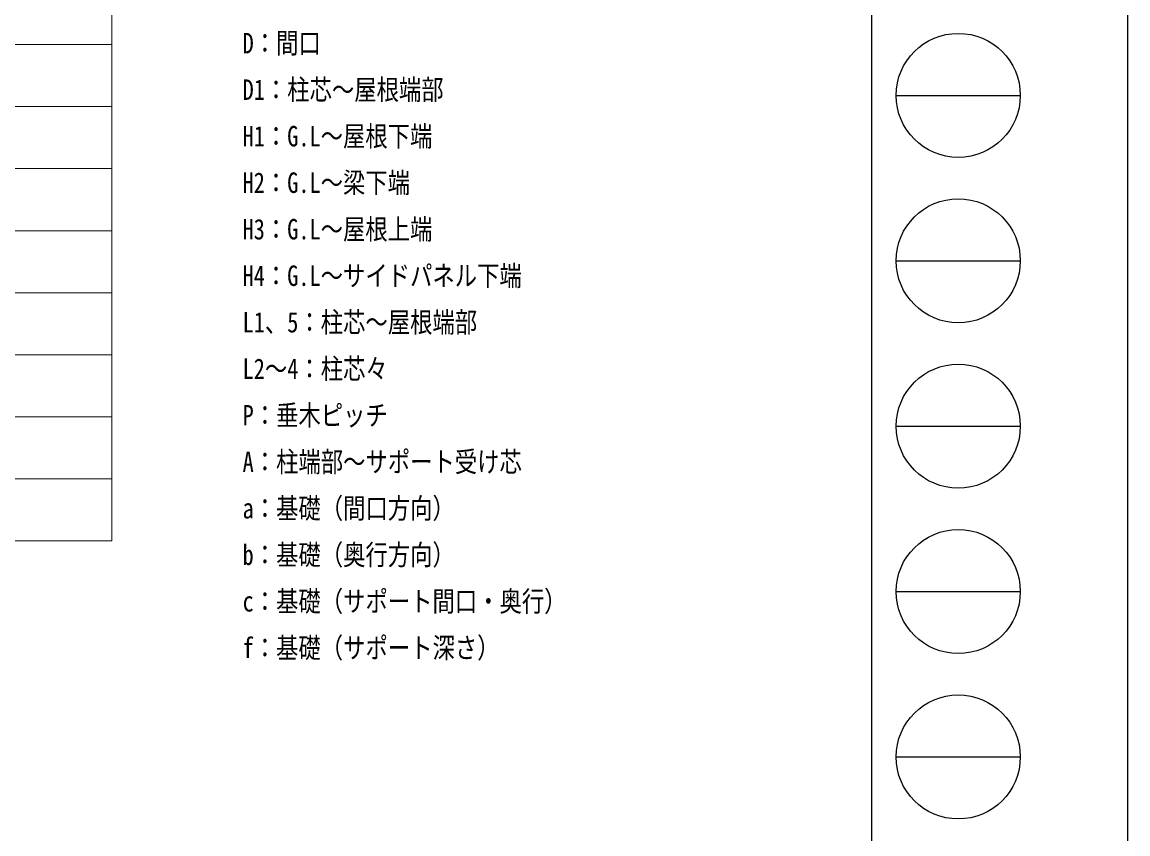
# Model space of a CAD drawing. Units: millimetres, scale not verified. Extents: x -16820 to 16820, y -11880 to 11880.
# Drawn here: x 11476 to 16820, y -8572 to -4645 of the extents above; entities that cross this region are included whole.
import ezdxf
from ezdxf.enums import TextEntityAlignment as Align

# ---------------------------------------------------------------- set-up
doc = ezdxf.new("R2010")
doc.units = ezdxf.units.MM
doc.header["$LTSCALE"] = 40
doc.layers.add('0-1_TABLE1', color=7, linetype='Continuous', lineweight=18)
doc.layers.add('0-2_USER1', color=3, linetype='Continuous')
doc.layers.add('0-7_YKK_ZWAK', color=7, linetype='Continuous')
doc.styles.add('ＭＳ ゴシック', font='')
doc.styles.get('ＭＳ ゴシック').set_extended_font_data('MS Gothic')

msp = doc.modelspace()

# ---------------------------------------------------------------- linework, layer by layer
at = {"layer": '0-1_TABLE1'}
for p, q in [((11909.7, -2891.28), (11909.7, -7154.28)), ((6409.7, -4754.28), (11909.7, -4754.28)), ((6409.7, -5054.28), (11909.7, -5054.28)), ((6409.7, -5354.28), (11909.7, -5354.28)), ((6409.7, -5654.28), (11909.7, -5654.28)), ((6409.7, -5954.28), (11909.7, -5954.28)), ((6409.7, -6254.28), (11909.7, -6254.28)), ((6409.7, -6554.28), (11909.7, -6554.28)), ((6409.7, -6854.28), (11909.7, -6854.28)), ((6409.7, -7154.28), (11909.7, -7154.28))]:
    msp.add_line(p, q, dxfattribs=at)
at = {"layer": '0-7_YKK_ZWAK'}
for p, q in [((15580.08, 11100), (15580.08, -10100)), ((15700.08, -5000), (16300.08, -5000)), ((15700.08, -5800), (16300.08, -5800)), ((15700.08, -6600), (16300.08, -6600)), ((15700.08, -7400), (16300.08, -7400)), ((15700.08, -8200), (16300.08, -8200))]:
    msp.add_line(p, q, dxfattribs=at)
msp.add_lwpolyline([(-16820, -11880), (16820, -11880), (16820, 11880), (-16820, 11880)], close=True, dxfattribs=at)
for centre in [(16000.08, -5000), (16000.08, -5800), (16000.08, -6600), (16000.08, -7400), (16000.08, -8200)]:
    msp.add_circle(centre, 300, dxfattribs=at)

# ---------------------------------------------------------------- texts
at = {"layer": '0-2_USER1', "style": 'ＭＳ ゴシック', "width": 0.8}
for s, p in [('D：間口', (12541.15, -4826.28)), ('D1：柱芯～屋根端部', (12541.15, -5051.28)), ('H1：G.L～屋根下端', (12541.15, -5276.28)), ('H2：G.L～梁下端', (12541.15, -5501.28)), ('H3：G.L～屋根上端', (12541.15, -5726.28)), ('H4：G.L～サイドパネル下端', (12541.15, -5951.28)), ('L1、5：柱芯～屋根端部', (12541.15, -6176.28)), ('L2～4：柱芯々', (12541.15, -6401.28)), ('P：垂木ピッチ', (12541.15, -6626.28)), ('A：柱端部～サポート受け芯', (12541.15, -6851.28)), ('a：基礎（間口方向）', (12541.15, -7076.28)), ('b：基礎（奥行方向）', (12541.15, -7301.28)), ('c：基礎（サポート間口・奥行）', (12541.15, -7526.28)), ('f：基礎（サポート深さ）', (12541.15, -7751.28))]:
    msp.add_text(s, height=98.97, dxfattribs=at).set_placement(p, align=Align.BOTTOM_LEFT)

doc.saveas('drawing.dxf')
